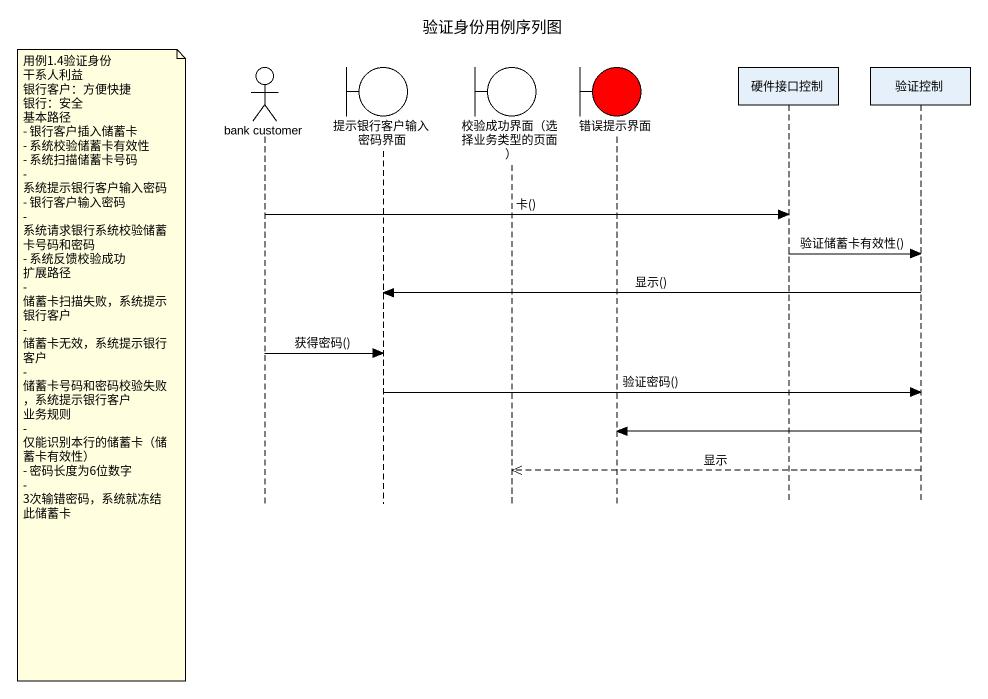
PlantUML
@startuml
title 验证身份用例序列图
hide footbox
actor "bank customer" as bank_customer
boundary 提示银行客户输入密码界面
boundary "校验成功界面（选择业务类型的页面）" as 校验成功界面_选择业务类型的页面
boundary 错误提示界面 #FF0000
participant 硬件接口控制
participant 验证控制

bank_customer -> 硬件接口控制 : 卡()
硬件接口控制 -> 验证控制 : 验证储蓄卡有效性()
验证控制 -> 提示银行客户输入密码界面 : 显示()
bank_customer -> 提示银行客户输入密码界面 : 获得密码()
note left of bank_customer
  用例1.4验证身份
  干系人利益
  银行客户：方便快捷
  银行：安全
  基本路径
  - 银行客户插入储蓄卡
  - 系统校验储蓄卡有效性
  - 系统扫描储蓄卡号码
  - 系统提示银行客户输入密码
  - 银行客户输入密码
  - 系统请求银行系统校验储蓄卡号码和密码
  - 系统反馈校验成功
  扩展路径
  - 储蓄卡扫描失败，系统提示银行客户
  - 储蓄卡无效，系统提示银行客户
  - 储蓄卡号码和密码校验失败，系统提示银行客户
  业务规则
  - 仅能识别本行的储蓄卡（储蓄卡有效性）
  - 密码长度为6位数字
  - 3次输错密码，系统就冻结此储蓄卡
end note
提示银行客户输入密码界面 -> 验证控制 : 验证密码()
验证控制 -> 错误提示界面
验证控制 -->> 校验成功界面_选择业务类型的页面 : 显示
@enduml
